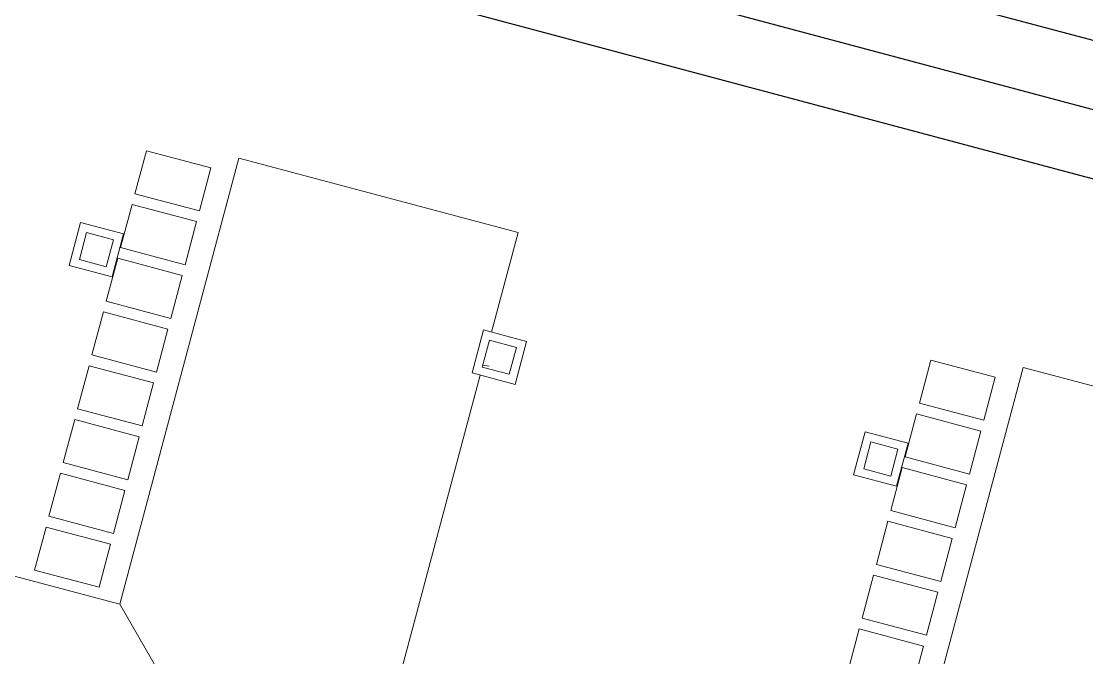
# Model space of a CAD drawing. Header units: metres. Extents: x 689715 to 690980, y 1005284 to 1006835.
# Drawn here: x 690826.81 to 690836.39, y 1005574.37 to 1005580.09 of the extents above; entities that cross this region are included whole.
import ezdxf

# ---------------------------------------------------------------- set-up
doc = ezdxf.new("R2010")
doc.units = ezdxf.units.M
doc.linetypes.add('PHANTOM', pattern=[2.5, 1.25, -0.25, 0.25, -0.25, 0.25, -0.25])
for name, color, linetype in [('0_HUELLAS CASAS CASTILLA', 1, 'Continuous'), ('0_NUMERO DE LOTE FASE V', 3, 'Continuous'), ('C-CALLE-ACERA', 8, 'Continuous')]:
    doc.layers.add(name, color=color, linetype=linetype)
for name, color, linetype, lineweight in [('Modelos genéricos', 7, 'Continuous', 13), ('Pilares estructurales', 7, 'Continuous', 25), ('Suelos', 7, 'Continuous', 9)]:
    doc.layers.add(name, color=color, linetype=linetype, lineweight=lineweight)

# ---------------------------------------------------------------- blocks, each defined once
blk = doc.blocks.new('M_Concrete-Rectangular-Column - _25x_25-V7-PLANO CLAVE _8 CASAS EN HILERA_ - Dependent 1')
at = {"layer": 'Pilares estructurales', "lineweight": 13}
h = blk.add_hatch(dxfattribs=at)
h.set_pattern_fill('CONCRETE', color=256, style=0, pattern_type=2)
h.set_pattern_definition([(49.99999999999999, (-7.957000000000001, -75.643), (1.457020047383542, -0.1273482686276515), [0.152, -1.676]), (355, (-7.957000000000001, -75.643), (-0.2818653023739907, 1.528382135238966), [0.122, -1.341]), (100.451, (-7.835, -75.653), (1.17546538358712, 1.400456044289996), [0.13, -1.425]), (46.184, (-7.957000000000001, -75.236), (2.169039294737322, -0.336383022587974), [0.229, -2.515]), (96.636, (-7.776, -75.264), (1.898944685138781, 1.97970782763093), [0.194, -2.137]), (351.184, (-7.957000000000001, -75.236), (1.898795237190718, 1.979372286160904), [0.183, -2.012]), (21, (-7.754, -75.33800000000001), (1.212598781386422, -0.8177586412751406), [0.152, -1.676]), (326, (-7.754, -75.33800000000001), (0.4944494143613917, 1.473404145724342), [0.122, -1.341]), (71.45100000000001, (-7.653, -75.406), (1.707039752549385, 0.6549895290889265), [0.13, -1.425]), (37.50000000000001, (-7.957000000000001, -75.643), (0.02416182372297015, 0.6765066195347833), [0.067, -1.258, 0.067, -1.294, -1.346]), (37.50000000000001, (-7.957000000000001, -75.643), (0.02416182372297015, 0.6765066195347833), [-2.686, 0.067, -1.279]), (7.499999999999999, (-7.957000000000001, -75.643), (0.5349359976128323, 0.8016816565557453), [0.067, -0.7090000000000001, 0.067, -1.227, -0.513]), (7.499999999999999, (-7.957000000000001, -75.643), (0.5349359976128323, 0.8016816565557453), [-2.071, 0.067, -0.446]), (327.5, (-8.41, -75.643), (1.084235554558972, -0.04571938571545769), [0.067, -0.441, 0.067, -1.518, -2.103]), (327.5, (-8.41, -75.643), (1.084235554558972, -0.04571938571545769), [-2.093, 0.067, -2.036]), (317.5, (-8.613, -75.643), (1.185122407334744, 0.2039163545013021), [0.067, -0.593, 0.067, -0.986, -1.494]), (317.5, (-8.613, -75.643), (1.185122407334744, 0.2039163545013021), [-1.713, 0.067, -1.426])])
h.paths.add_polyline_path([(0.1250000000000062, -0.1249999999999326), (0.1250000000000062, 0.1250000000000625), (-0.1249999999999932, 0.1250000000000625), (-0.1249999999999932, -0.1249999999998936)], flags=0)
blk = doc.blocks.new('MOLDURA COLUMNA - 0_40x_40-1533038-PLANO CLAVE _8 CASAS EN HILERA_ - Dependent 1')
at = {"layer": 'Modelos genéricos', "color": 253}
for p, q in [((0.2000000000000064, 0.1999999999999915), (-0.1999999999999938, 0.1999999999999915)), ((-0.1999999999999937, 0.1999999999999915), (-0.1999999999999937, -0.2000000000000085)), ((0.2000000000000064, -0.2000000000000085), (0.2000000000000064, 0.1999999999999915)), ((-0.1249999999999938, -0.1250000000000084), (-0.1249999999999937, 0.1249999999999915)), ((-0.1249999999999937, 0.1249999999999915), (0.1250000000000063, 0.1249999999999915)), ((0.1250000000000063, 0.1249999999999915), (0.1250000000000063, -0.1250000000000084)), ((0.1250000000000063, -0.1250000000000084), (-0.1249999999999938, -0.1250000000000084)), ((-0.1999999999999937, -0.2000000000000085), (0.2000000000000065, -0.2000000000000085))]:
    blk.add_line(p, q, dxfattribs=at)
blk = doc.blocks.new('012-AR_CASTILLA_MODELO B_rvt-1-PLANO CLAVE _8 CASAS EN HILERA_ - Dependent 1')
at = {"layer": 'Suelos', "color": 9}
for p, q in [((8.08178603235865, 79.4475474965293), (8.081786032475065, 75.84254749678075)), ((9.901786032365635, 79.44754749699496), (10.68178603233537, 78.66754749673419)), ((10.68178603233537, 78.66754749673419), (11.7218399476842, 78.66754749650136)), ((10.68178603227716, 74.51754749729298), (10.68178603233537, 78.66754749673419)), ((11.50178603245877, 78.56754749664105), (10.9017860321328, 78.56754749664105)), ((10.9017860321328, 78.56754749664105), (10.9017860321328, 78.16754749673419)), ((11.50178603234235, 78.16754749673419), (11.50178603245877, 78.56754749664105)), ((10.9017860321328, 78.16754749673419), (11.50178603234235, 78.16754749673419)), ((11.50178603216773, 78.06754749733955), (10.90178603224922, 78.06754749664105)), ((10.90178603224922, 78.06754749664105), (10.90178603248205, 77.66754749673419)), ((11.50178603210952, 77.66754749673419), (11.50178603216773, 78.06754749733955)), ((10.90178603248205, 77.66754749673419), (11.50178603210952, 77.66754749673419)), ((11.50178603245877, 77.56754749664105), (10.9017860321328, 77.56754749664105)), ((10.9017860321328, 77.56754749664105), (10.90178603236564, 77.16754749673419)), ((11.50178603234235, 77.16754749673419), (11.50178603245877, 77.56754749664105)), ((10.90178603236564, 77.16754749673419), (11.50178603234235, 77.16754749673419)), ((11.50178603245877, 77.06754749664105), (10.90178603236564, 77.06754749664105)), ((10.90178603236564, 77.06754749664105), (10.90178603236564, 76.66754749696702)), ((11.50178603234235, 76.66754749673419), (11.50178603245877, 77.06754749664105)), ((10.90178603236564, 76.66754749696702), (11.50178603234235, 76.66754749673419)), ((11.50178603245877, 76.56754749664105), (10.90178603236564, 76.56754749664105)), ((10.90178603236564, 76.56754749664105), (10.90178603224922, 76.16754749696702)), ((11.50178603222594, 76.16754749673419), (11.50178603245877, 76.56754749664105)), ((10.90178603224922, 76.16754749696702), (11.50178603222594, 76.16754749673419)), ((11.50178603245877, 76.06754749664105), (10.90178603224922, 76.06754749664105)), ((10.90178603224922, 76.06754749664105), (10.90178603236564, 75.66754749673419)), ((11.50178603234235, 75.66754749673419), (11.50178603245877, 76.06754749664105)), ((10.90178603236564, 75.66754749673419), (11.50178603234235, 75.66754749673419)), ((11.50178603245877, 75.56754749664105), (10.90178603236564, 75.56754749687389)), ((10.90178603236564, 75.56754749687389), (10.9017860321328, 75.16754749696702)), ((11.50178603228414, 75.16754749719985), (11.50178603245877, 75.56754749664105)), ((8.08178603235865, 75.44254749664105), (8.081786032416858, 74.51754749682732)), ((10.9017860321328, 75.16754749696702), (11.50178603228414, 75.16754749719985)), ((11.50178603257518, 75.06754749664105), (10.90178603236564, 75.06754749664105)), ((10.90178603236564, 75.06754749664105), (10.9017860320746, 74.66754749673419)), ((11.50178603234235, 74.66754749719985), (11.50178603257518, 75.06754749664105)), ((10.9017860320746, 74.66754749673419), (11.50178603234235, 74.66754749719985)), ((8.081786032184027, 74.51754749682732), (10.68178603227716, 74.51754749729298))]:
    blk.add_line(p, q, dxfattribs=at)
at = {"color": 254, "lineweight": 13}
for name, p in [('MOLDURA COLUMNA - 0_40x_40-1533038-PLANO CLAVE _8 CASAS EN HILERA_ - Dependent 1', (7.956786032300442, 75.64254749636166)), ('MOLDURA COLUMNA - 0_40x_40-1533038-PLANO CLAVE _8 CASAS EN HILERA_ - Dependent 1', (11.70678603230044, 75.64254749729298)), ('M_Concrete-Rectangular-Column - _25x_25-V7-PLANO CLAVE _8 CASAS EN HILERA_ - Dependent 1', (7.956786032300442, 75.64254749636166))]:
    blk.add_blockref(name, p, dxfattribs=at)
blk = doc.blocks.new('A TRANSFORMADA A B')
at = {"layer": 'Suelos', "color": 9}
for p, q in [((288.4939854068216, -64.38005156163126), (288.0939854069147, -64.38005156145664)), ((288.4939854068216, -64.98005156154977), (288.4939854068216, -64.38005156163126)), ((288.9939854068216, -64.38005156157305), (288.5939854069147, -64.38005156151485)), ((288.5939854069147, -64.38005156151485), (288.5939854071476, -64.98005156143336)), ((288.9939854068216, -64.98005156149156), (288.9939854068216, -64.38005156157305)), ((289.4939854070544, -64.38005156145664), (289.0939854071476, -64.38005156139843)), ((289.0939854071476, -64.38005156139843), (289.0939854066819, -64.9800515617244)), ((289.4939854068216, -64.98005156143336), (289.4939854070544, -64.38005156145664)), ((289.9939854068216, -64.38005156163126), (289.5939854069147, -64.38005156157305)), ((289.5939854069147, -64.38005156157305), (289.5939854069147, -64.9800515617244)), ((289.9939854070544, -64.98005156131694), (289.9939854068216, -64.38005156163126)), ((290.4939854068216, -64.38005156151485), (290.0939854071476, -64.38005156157305)), ((290.0939854071476, -64.38005156157305), (290.0939854064491, -64.98005156154977)), ((290.4939854068216, -64.98005156149156), (290.4939854068216, -64.38005156151485)), ((290.9939854068216, -64.38005156157305), (290.5939854069147, -64.38005156151485)), ((290.5939854069147, -64.38005156151485), (290.5939854069147, -64.98005156160798)), ((290.9939854068216, -64.98005156184081), (290.9939854068216, -64.38005156157305)), ((288.0939854069147, -64.98005156149156), (288.4939854068216, -64.98005156154977)), ((288.5939854071476, -64.98005156143336), (288.9939854068216, -64.98005156149156)), ((289.0939854066819, -64.9800515617244), (289.4939854068216, -64.98005156143336)), ((289.5939854069147, -64.9800515617244), (289.9939854070544, -64.98005156131694)), ((290.0939854064491, -64.98005156154977), (290.4939854068216, -64.98005156149156)), ((290.5939854069147, -64.98005156160798), (290.9939854068216, -64.98005156184081)), ((291.1439854067285, -65.20005156158004), (286.9939854068216, -65.20005156181287)), ((291.1439854069613, -67.80005156161496), (291.1439854067285, -65.20005156158004))]:
    blk.add_line(p, q, dxfattribs=at)
at = {"color": 254, "lineweight": 13, "rotation": 90}
blk.add_blockref('MOLDURA COLUMNA - 0_40x_40-1533038-PLANO CLAVE _8 CASAS EN HILERA_ - Dependent 1', (290.0189854067285, -64.17505156161496), dxfattribs=at)
blk = doc.blocks.new('CASTILLAS B BLOQUE 8')
blk.add_blockref('A TRANSFORMADA A B', (0, 5.820766091346741e-11))
at = {"layer": '0_HUELLAS CASAS CASTILLA', "color": 8, "lineweight": 5, "rotation": 90}
blk.add_blockref('012-AR_CASTILLA_MODELO B_rvt-1-PLANO CLAVE _8 CASAS EN HILERA_ - Dependent 1', (365.6615329042543, -68.5818375935778), dxfattribs=at)

msp = doc.modelspace()

# ---------------------------------------------------------------- linework, layer by layer
at = {"layer": 'C-CALLE-ACERA', "linetype": 'Continuous', "ltscale": 5}
for p, q in [((690880.9179856965, 1005568.051904879), (690784.0250412729, 1005593.894622819)), ((690880.763362414, 1005567.472170768), (690783.8704179906, 1005593.314888708)), ((690783.7157947075, 1005592.735154595), (690880.6087391311, 1005566.892436656))]:
    msp.add_line(p, q, dxfattribs=at)

# ---------------------------------------------------------------- block references
at = {"layer": '0_NUMERO DE LOTE FASE V', "linetype": 'PHANTOM', "rotation": 75.06604352304308}
msp.add_blockref('CASTILLAS B BLOQUE 8', (690697.7873124254, 1005312.469005187), dxfattribs=at)

doc.saveas('drawing.dxf')
